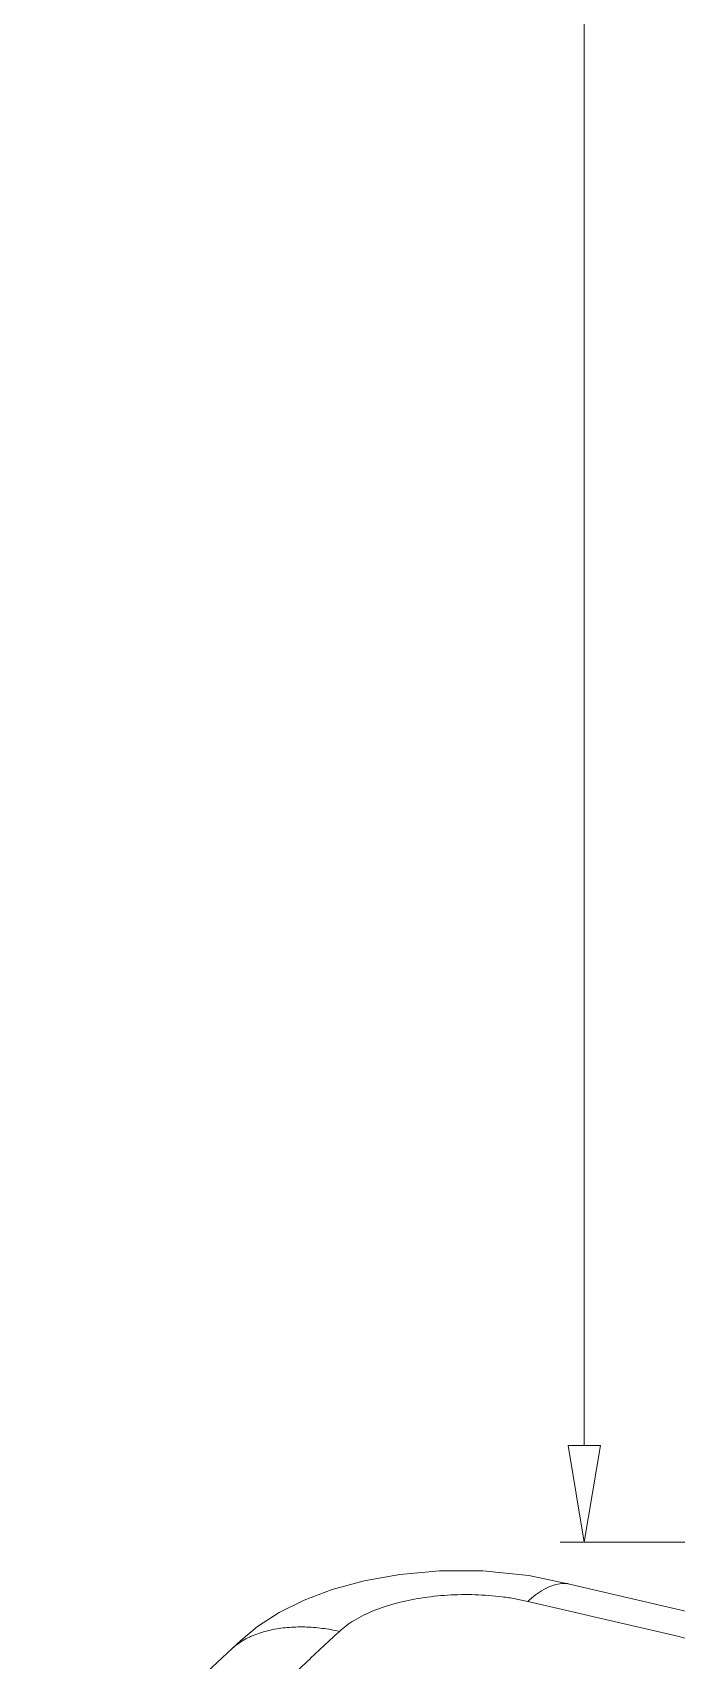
# Model space of a CAD drawing. Header units: millimetres. Extents: x 1884 to 2552, y 611 to 826.
# Drawn here: x 2010.62 to 2023.94, y 694.6 to 728.24 of the extents above; entities that cross this region are included whole.
import ezdxf

# ---------------------------------------------------------------- set-up
doc = ezdxf.new("R2010")
doc.units = ezdxf.units.MM
doc.layers.add('dim', color=82, linetype='Continuous', lineweight=9)
doc.layers.add('from', color=7, linetype='Continuous', lineweight=13)
doc.styles.add('ROMAND', font='romand.shx', dxfattribs={"width": 0.75, "bigfont": 'gbcbig.shx'})
doc.dimstyles.new('YanXiu', dxfattribs={"dimtxt": 2.5, "dimasz": 2.2, "dimexe": 1, "dimexo": 0, "dimgap": 0.66, "dimtad": 0, "dimzin": 1, "dimdsep": 46, "dimtxsty": 'ROMAND', "dimblk": 'CLOSEDBLANK', "dimcen": 0, "dimclrd": 3, "dimclre": 3, "dimclrt": 7, "dimazin": 0, "dimtfac": 1, "dimtofl": 0, "dimtmove": 0, "dimatfit": 3, "dimldrblk": 'CLOSEDBLANK', "dimfxl": 1, "dimlwd": 5, "dimlwe": 5, "dimarcsym": 0})

# ---------------------------------------------------------------- blocks, each defined once
blk = doc.blocks.new('*u50')
at = {"color": 7, "linetype": 'Continuous'}
for p, q in [((-55.931, 132.042), (-55.934, 132.043)), ((23.084, 113.643), (-55.931, 132.042)), ((-85.914, 113.02), (-67.972, 129.742))]:
    blk.add_line(p, q, dxfattribs=at)
blk.add_lwpolyline([(-55.934, 132.043), (-57.381, 132.342), (-59.022, 132.513), (-60.571, 132.516), (-61.993, 132.387), (-63.265, 132.157), (-64.397, 131.848), (-65.402, 131.47), (-66.289, 131.031), (-67.059, 130.53), (-67.663, 130.028), (-67.972, 129.742)], dxfattribs=at)
for points, start_tangent, end_tangent in [([(-55.934, 132.043), (-56.012, 132.057), (-56.281, 132.053), (-56.564, 131.981), (-56.854, 131.847), (-57.424, 131.425)], (-0.975259, 0.221065), (-0.731534, -0.681805)), ([(-64.145, 130.355), (-63.902, 130.557), (-63.618, 130.747), (-62.94, 131.083), (-62.137, 131.352), (-61.239, 131.542), (-60.282, 131.647), (-59.302, 131.662), (-58.337, 131.587), (-57.872, 131.517), (-57.424, 131.425)], (0.740305, 0.672271), (0.975256, -0.221081)), ([(-57.424, 131.425), (-56.189, 131.138), (-54.955, 130.85), (-53.72, 130.563), (-52.486, 130.275), (-50.017, 129.701), (-47.548, 129.126), (-42.61, 127.976), (-37.671, 126.826), (-27.795, 124.526), (-17.919, 122.226), (-12.981, 121.076), (-8.043, 119.926), (1.833, 117.627), (6.771, 116.477), (11.709, 115.327), (16.648, 114.177), (19.117, 113.602), (20.351, 113.314), (21.586, 113.027)], (0.975256, -0.221081), (0.972585, -0.232547)), ([(-74.688, 120.529), (-69.416, 125.442), (-66.781, 127.899), (-65.463, 129.127), (-64.804, 129.741), (-64.145, 130.355)], (0.731534, 0.681805), (0.740305, 0.672271)), ([(-67.972, 129.742), (-67.925, 129.784), (-67.654, 129.986), (-67.161, 130.235), (-66.604, 130.402), (-66.004, 130.493), (-65.38, 130.512), (-64.754, 130.464), (-64.145, 130.355)], (0.733268, 0.679939), (0.973942, -0.226795))]:
    blk.add_spline(points, degree=3, dxfattribs=dict(at, start_tangent=start_tangent, end_tangent=end_tangent))
blk = doc.blocks.new('_ClosedBlank')
at = {"color": 0, "linetype": 'ByBlock', "lineweight": -2}
for p, q in [((-1, 0.167), (0, 0)), ((-1, 0.167), (-1, -0.167)), ((0, 0), (-1, -0.167))]:
    blk.add_line(p, q, dxfattribs=at)
blk = doc.blocks.new('*D30')
at = {"layer": 'Defpoints', "color": 0}
for p in [(3939.182, 806.222), (3922.826, 698.222), (3939.182, 698.222)]:
    blk.add_point(p, dxfattribs=at)
at = {"layer": 'dim', "color": 3, "lineweight": 5}
for p, q in [((3939.182, 806.222), (3922.326, 806.222)), ((3922.826, 804.222), (3922.826, 757.275)), ((3922.826, 700.222), (3922.826, 747.169)), ((3939.182, 698.222), (3922.326, 698.222))]:
    blk.add_line(p, q, dxfattribs=at)
at = {"layer": 'dim', "color": 3, "lineweight": 5, "xscale": 2, "yscale": 2, "zscale": 2}
for p, rotation in [((3922.826, 806.222), 90), ((3922.826, 698.222), 270)]:
    blk.add_blockref('_ClosedBlank', p, dxfattribs=dict(at, rotation=rotation))
at = {"layer": 'dim', "color": 7, "insert": (3922.826, 752.222), "char_height": 2.5, "attachment_point": 5, "rotation": 90, "style": 'ROMAND'}
blk.add_mtext('108.00', dxfattribs=at)
blk = doc.blocks.new('*u33')
at = {"layer": 'dim'}
dim = blk.add_linear_dim(base=(-39.655, -54), p1=(-23.299, 54), p2=(-23.299, -54), angle=90, dimstyle='YanXiu', override={"dimtxt": 2.5, "dimasz": 2, "dimexe": 0.49975, "dimgap": 0.49975}, dxfattribs=at)
dim.commit()
dim.dimension.update_dxf_attribs({"geometry": '*D30', "text_midpoint": (-39.655, 0), "insert": (-3962.481, -752.222)})

msp = doc.modelspace()

# ---------------------------------------------------------------- block references
msp.add_blockref('*u33', (2061.687, 751.039))
at = {"layer": 'from', "xscale": 0.58, "yscale": 0.58, "zscale": 0.58}
msp.add_blockref('*u50', (2054.17, 619.59), dxfattribs=at)

doc.saveas('drawing.dxf')
